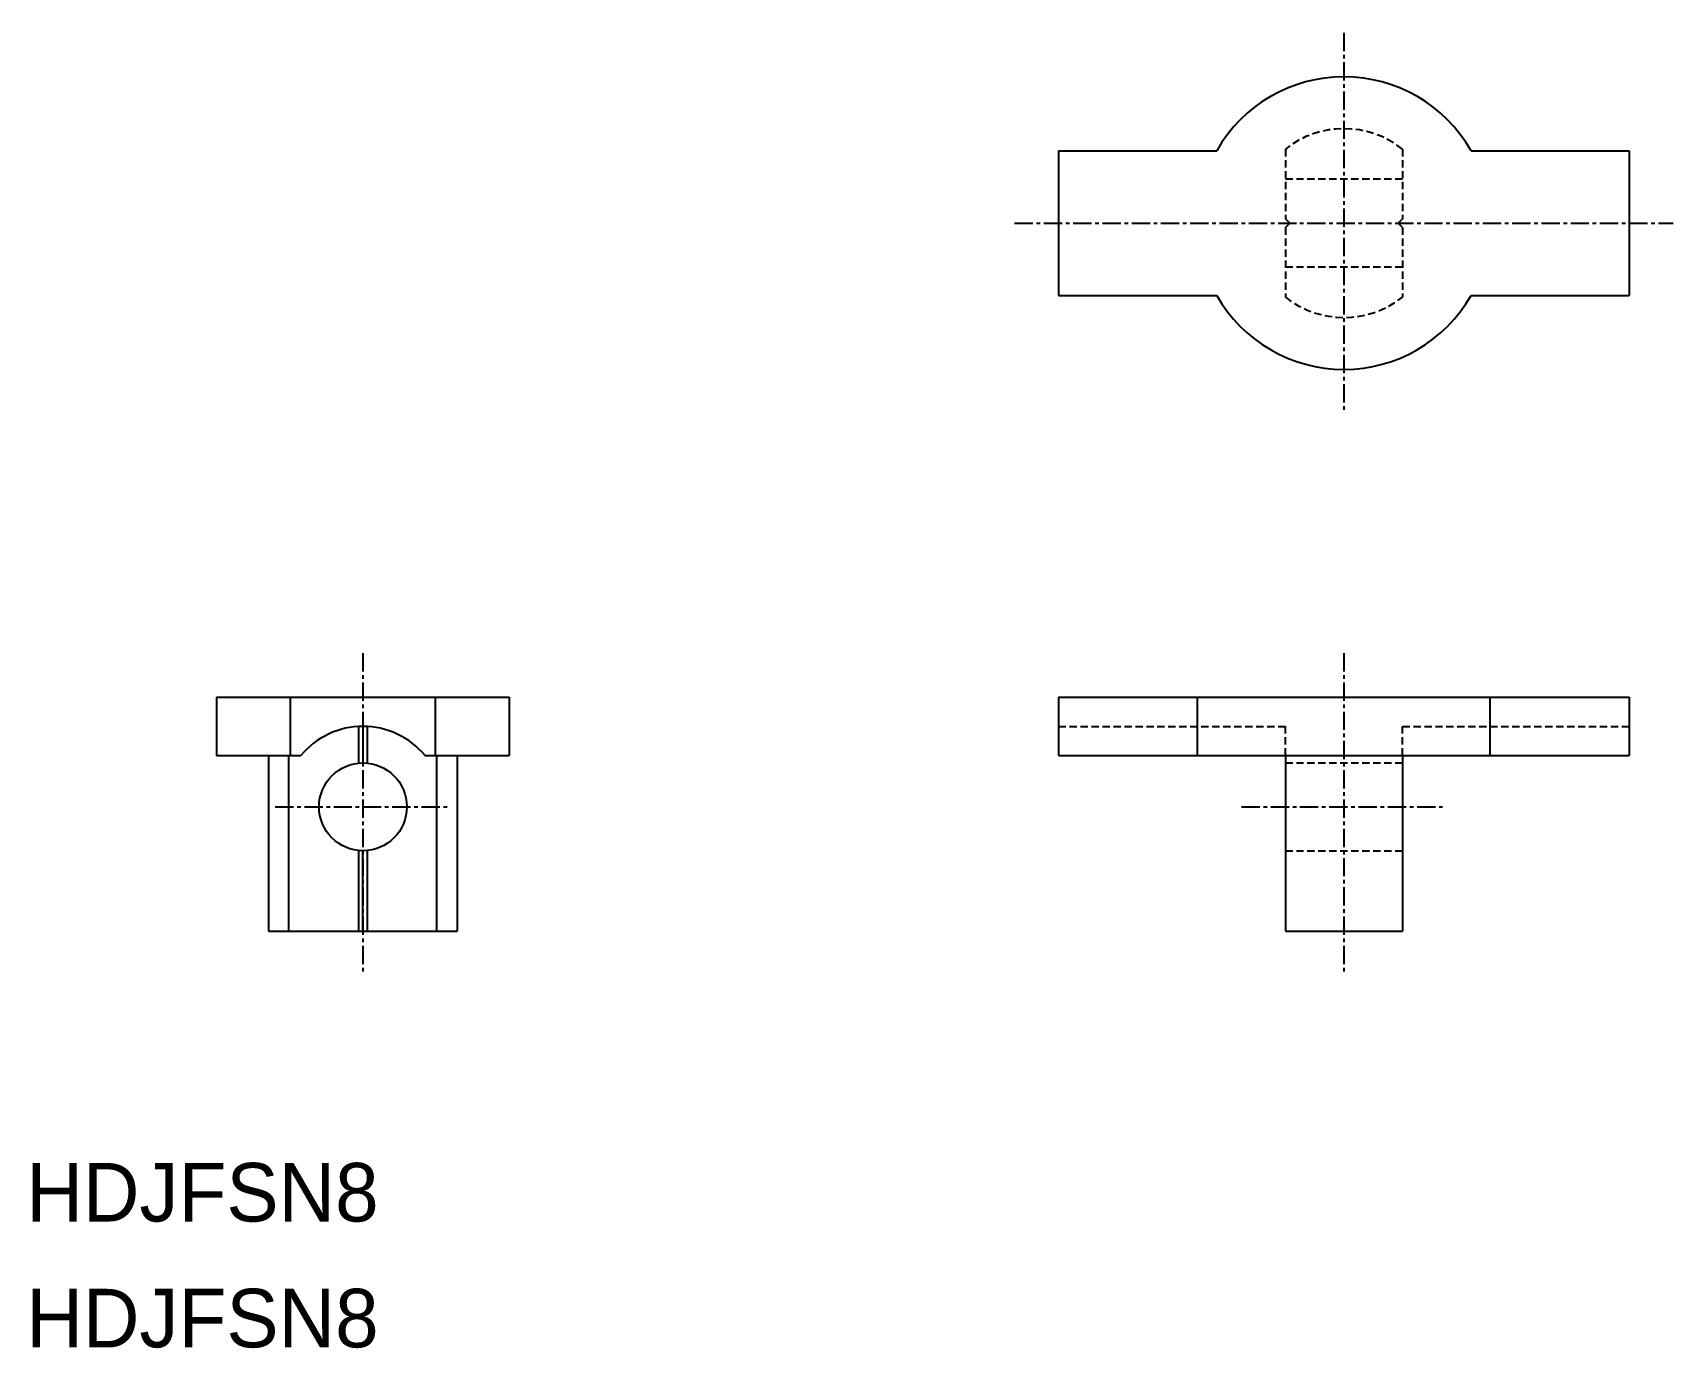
# Model space of a CAD drawing. Extents: x 0 to 113, y 0 to 90.
import ezdxf

# ---------------------------------------------------------------- set-up
doc = ezdxf.new("R2010")
doc.units = 0
doc.linetypes.add('CENTER', pattern=[2, 1.25, -0.25, 0.25, -0.25])
doc.linetypes.add('DASHED', pattern=[0.75, 0.5, -0.25])
doc.layers.get('0').update_dxf_attribs({"linetype": 'CONTINUOUS'})
doc.layers.add('CENTER', color=1, linetype='CENTER')

msp = doc.modelspace()

# ---------------------------------------------------------------- linework, layer by layer
at = {"color": 3, "linetype": 'DASHED'}
for p, q in [((86.04, 81.89), (86.04, 77.13)), ((94.04, 81.89), (94.04, 77.13)), ((94.04, 79.83), (86.04, 79.83)), ((86.04, 77.13), (86.34, 76.83)), ((86.04, 76.53), (86.34, 76.83)), ((86.04, 76.53), (86.04, 71.77)), ((94.04, 77.13), (93.74, 76.83)), ((94.04, 76.53), (93.74, 76.83)), ((94.04, 76.53), (94.04, 71.77)), ((94.04, 73.83), (86.04, 73.83)), ((70.54, 42.44), (86.04, 42.44)), ((86.04, 40.44), (86.04, 42.44)), ((94.04, 42.44), (109.54, 42.44)), ((94.04, 40.44), (94.04, 42.44)), ((86.04, 39.94), (94.04, 39.94)), ((86.04, 33.94), (94.04, 33.94))]:
    msp.add_line(p, q, dxfattribs=at)
at = {"color": 7, "linetype": 'CONTINUOUS'}
for p, q in [((70.54, 81.78), (70.54, 71.88)), ((70.54, 81.78), (81.36, 81.78)), ((98.73, 81.78), (109.54, 81.78)), ((109.54, 81.78), (109.54, 71.88)), ((70.54, 71.88), (81.36, 71.88)), ((98.73, 71.88), (109.54, 71.88)), ((13, 44.44), (33, 44.44)), ((13, 44.44), (13, 40.44)), ((18.05, 40.44), (18.05, 44.44)), ((27.95, 40.44), (27.95, 44.44)), ((33, 44.44), (33, 40.44)), ((70.54, 44.44), (109.54, 44.44)), ((70.54, 44.44), (70.54, 40.44)), ((80.04, 40.44), (80.04, 44.44)), ((100.04, 40.44), (100.04, 44.44)), ((109.54, 44.44), (109.54, 40.44)), ((22.7, 42.43), (22.7, 39.93)), ((23, 42.44), (23, 39.94)), ((23.3, 42.43), (23.3, 39.93)), ((13, 40.44), (18.76, 40.44)), ((16.55, 40.44), (16.55, 28.44)), ((17.94, 28.44), (17.94, 40.44)), ((27.24, 40.44), (33, 40.44)), ((28.06, 28.44), (28.06, 40.44)), ((29.45, 40.44), (29.45, 28.44)), ((70.54, 40.44), (109.54, 40.44)), ((86.04, 40.44), (86.04, 28.44)), ((94.04, 40.44), (94.04, 28.44)), ((22.7, 33.96), (22.7, 28.44)), ((23, 28.44), (23, 33.94)), ((23.3, 33.96), (23.3, 28.44)), ((16.55, 28.44), (29.45, 28.44)), ((86.04, 28.44), (94.04, 28.44))]:
    msp.add_line(p, q, dxfattribs=at)
msp.add_circle((23, 36.94), 3, dxfattribs=at)
for centre, radius, start, end in [((90.04, 76.83), 10, 29.6698, 150.3302), ((90.04, 76.83), 10, 209.6698, 330.3302), ((23, 36.94), 5.5, 39.5212, 140.4788)]:
    msp.add_arc(centre, radius, start, end, dxfattribs=at)
at = {"color": 3, "linetype": 'DASHED'}
for start, end in [(51.6725, 128.3275), (231.6725, 308.3275)]:
    msp.add_arc((90.04, 76.83), 6.45, start, end, dxfattribs=at)
at = {"layer": 'CENTER', "color": 1, "linetype": 'CENTER'}
for p, q in [((90.04, 89.83), (90.04, 63.83)), ((67.54, 76.83), (112.54, 76.83)), ((23, 47.44), (23, 25.44)), ((90.04, 47.44), (90.04, 25.44)), ((17, 36.94), (29, 36.94)), ((83.04, 36.94), (97.04, 36.94))]:
    msp.add_line(p, q, dxfattribs=at)

# ---------------------------------------------------------------- texts
at = {"color": 7, "linetype": 'CONTINUOUS'}
for p in [(0, 8.6), (0, 0)]:
    msp.add_text('HDJFSN8', height=4, dxfattribs=at).set_placement(p)

doc.saveas('drawing.dxf')
